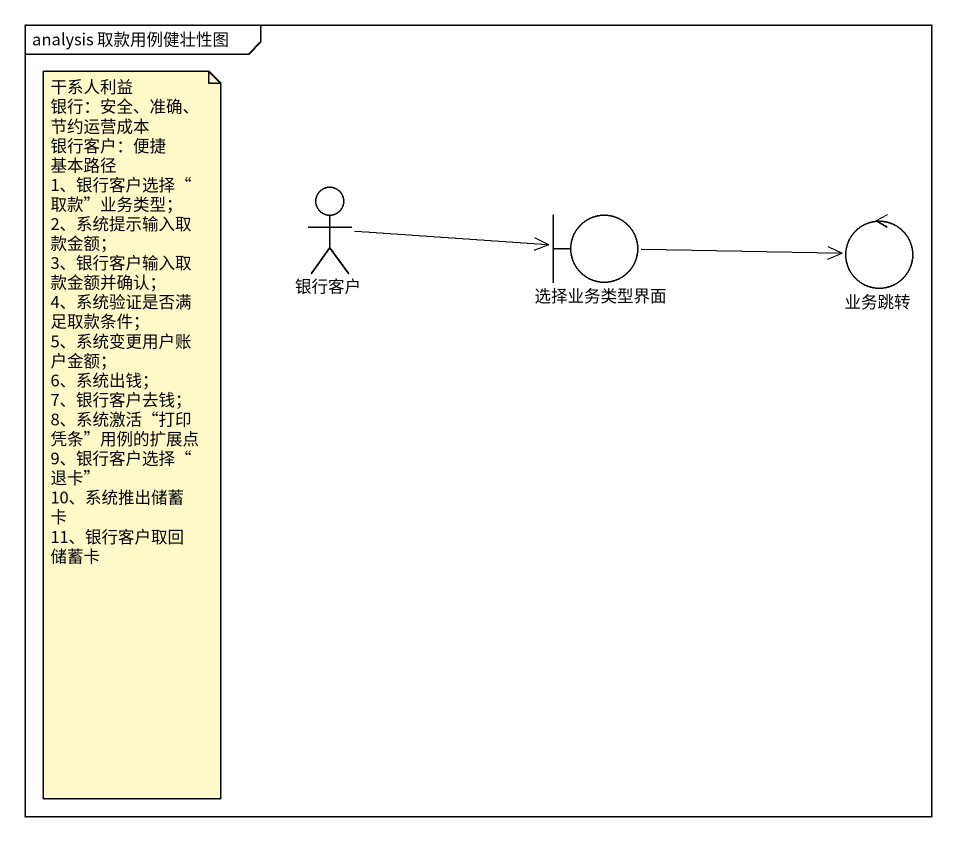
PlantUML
@startuml
mainframe analysis 取款用例健壮性图
actor 银行客户
boundary 选择业务类型界面
control 业务跳转
银行客户 -right-> 选择业务类型界面
选择业务类型界面 -right-> 业务跳转
note as N1
  干系人利益
  银行：安全、准确、节约运营成本
  银行客户：便捷
  基本路径
  1、银行客户选择“取款”业务类型；
  2、系统提示输入取款金额；
  3、银行客户输入取款金额并确认；
  4、系统验证是否满足取款条件；
  5、系统变更用户账户金额；
  6、系统出钱；
  7、银行客户去钱；
  8、系统激活“打印凭条”用例的扩展点
  9、银行客户选择“退卡”
  10、系统推出储蓄卡
  11、银行客户取回储蓄卡
end note
@enduml
